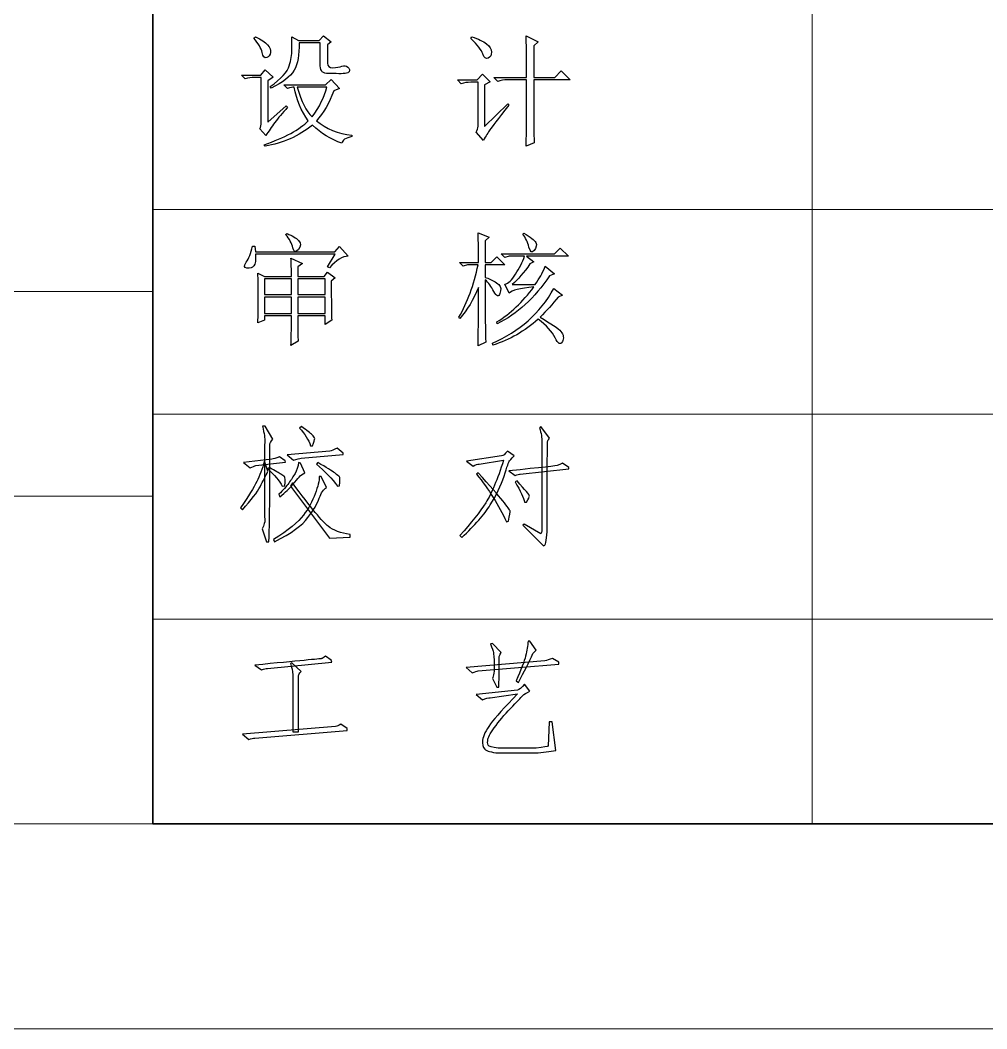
# Model space of a CAD drawing. Header units: millimetres. Extents: x 803 to 1266, y 444 to 714.
# Drawn here: x 823.82 to 845.01, y 446.8 to 468.92 of the extents above; entities that cross this region are included whole.
import ezdxf

# ---------------------------------------------------------------- set-up
doc = ezdxf.new("R2010")
doc.units = ezdxf.units.MM
doc.layers.add('layer 1', color=7, linetype='CONTINUOUS')

msp = doc.modelspace()

# ---------------------------------------------------------------- linework, layer by layer
at = {"layer": 'layer 1', "lineweight": 35}
for points in [[(826.729, 709.179), (826.729, 709.179), (826.729, 451.293), (826.729, 451.293)], [(826.729, 451.293), (826.729, 451.293), (1000.226, 451.293), (1000.226, 451.293)]]:
    msp.add_open_spline(points, degree=3, dxfattribs=at)
at = {"layer": 'layer 1', "color": 1, "lineweight": 9}
for points in [[(826.729, 491.728), (826.729, 491.728), (826.729, 451.293), (826.729, 451.293)], [(841.187, 491.728), (841.187, 491.728), (841.187, 451.293), (841.187, 451.293)], [(884.562, 464.771), (884.562, 464.771), (826.729, 464.771), (826.729, 464.771)], [(826.729, 462.974), (826.729, 462.974), (802.632, 462.974), (802.632, 462.974)], [(826.729, 462.974), (826.729, 462.974), (826.729, 462.974), (826.729, 462.974)], [(884.562, 460.278), (884.562, 460.278), (826.729, 460.278), (826.729, 460.278)], [(826.729, 458.481), (826.729, 458.481), (802.632, 458.481), (802.632, 458.481)], [(826.729, 458.481), (826.729, 458.481), (826.729, 458.481), (826.729, 458.481)], [(942.394, 455.785), (942.394, 455.785), (826.729, 455.785), (826.729, 455.785)], [(826.729, 451.293), (826.729, 451.293), (802.632, 451.293), (802.632, 451.293)], [(826.729, 451.293), (826.729, 451.293), (826.729, 451.293), (826.729, 451.293)], [(802.632, 446.8), (802.632, 446.8), (1005.046, 446.8), (1005.046, 446.8)]]:
    msp.add_open_spline(points, degree=3, dxfattribs=at)
at = {"layer": 'layer 1', "color": 32, "lineweight": -3}
for points, knots in [([(830.557, 467.982), (830.557, 467.982), (830.557, 468.381), (830.557, 468.381), (830.557, 468.381), (830.557, 468.381), (830.642, 468.445), (830.642, 468.445), (830.642, 468.445), (830.642, 468.445), (830.473, 468.582), (830.473, 468.582), (830.473, 468.582), (830.473, 468.582), (830.379, 468.476), (830.379, 468.476), (830.379, 468.476), (830.379, 468.476), (829.926, 468.476), (829.926, 468.476), (829.926, 468.476), (829.926, 468.476), (829.778, 468.561), (829.778, 468.561), (829.778, 468.561), (829.778, 468.462), (829.778, 468.364), (829.778, 468.266), (829.778, 468.266), (829.778, 468.168), (829.759, 468.053), (829.72, 467.924), (829.72, 467.924), (829.682, 467.794), (829.543, 467.641), (829.304, 467.465), (829.304, 467.465), (829.304, 467.465), (829.326, 467.434), (829.326, 467.434), (829.326, 467.434), (829.579, 467.553), (829.745, 467.683), (829.826, 467.823), (829.826, 467.823), (829.906, 467.964), (829.943, 468.164), (829.937, 468.424), (829.937, 468.424), (829.937, 468.424), (830.4, 468.424), (830.4, 468.424), (830.4, 468.424), (830.4, 468.424), (830.4, 467.918), (830.4, 467.918), (830.4, 467.918), (830.4, 467.806), (830.46, 467.75), (830.579, 467.75), (830.579, 467.75), (830.579, 467.75), (830.747, 467.75), (830.747, 467.75), (830.747, 467.75), (830.916, 467.743), (831.01, 467.757), (831.031, 467.792), (831.031, 467.792), (831.053, 467.827), (831.044, 467.86), (831.005, 467.892), (831.005, 467.892), (830.967, 467.924), (830.923, 467.93), (830.874, 467.913), (830.874, 467.913), (830.824, 467.895), (830.76, 467.885), (830.679, 467.881), (830.679, 467.881), (830.598, 467.878), (830.557, 467.912), (830.557, 467.982)], [0, 0, 0, 0, 0.047619, 0.047619, 0.047619, 0.047619, 0.095238, 0.095238, 0.095238, 0.095238, 0.142857, 0.142857, 0.142857, 0.142857, 0.190476, 0.190476, 0.190476, 0.190476, 0.238095, 0.238095, 0.238095, 0.238095, 0.285714, 0.285714, 0.285714, 0.285714, 0.333333, 0.333333, 0.333333, 0.333333, 0.380952, 0.380952, 0.380952, 0.380952, 0.428571, 0.428571, 0.428571, 0.428571, 0.47619, 0.47619, 0.47619, 0.47619, 0.52381, 0.52381, 0.52381, 0.52381, 0.571429, 0.571429, 0.571429, 0.571429, 0.619048, 0.619048, 0.619048, 0.619048, 0.666667, 0.666667, 0.666667, 0.666667, 0.714286, 0.714286, 0.714286, 0.714286, 0.761905, 0.761905, 0.761905, 0.761905, 0.809524, 0.809524, 0.809524, 0.809524, 0.857143, 0.857143, 0.857143, 0.857143, 0.904762, 0.904762, 0.904762, 0.904762, 0.952381, 0.952381, 0.952381, 0.952381, 1, 1, 1, 1]), ([(834.923, 467.666), (834.923, 467.666), (834.207, 467.666), (834.207, 467.666), (834.207, 467.666), (834.207, 467.666), (834.291, 467.581), (834.291, 467.581), (834.291, 467.581), (834.355, 467.602), (834.425, 467.613), (834.502, 467.613), (834.502, 467.613), (834.502, 467.613), (834.923, 467.613), (834.923, 467.613), (834.923, 467.613), (834.923, 467.613), (834.923, 466.676), (834.923, 466.676), (834.923, 466.676), (834.923, 466.564), (834.92, 466.392), (834.913, 466.16), (834.913, 466.16), (834.913, 466.16), (835.091, 466.233), (835.091, 466.233), (835.091, 466.233), (835.085, 466.367), (835.081, 466.497), (835.081, 466.623), (835.081, 466.623), (835.081, 466.623), (835.081, 467.613), (835.081, 467.613), (835.081, 467.613), (835.081, 467.613), (835.881, 467.613), (835.881, 467.613), (835.881, 467.613), (835.881, 467.613), (835.681, 467.813), (835.681, 467.813), (835.681, 467.813), (835.681, 467.813), (835.544, 467.666), (835.544, 467.666), (835.544, 467.666), (835.544, 467.666), (835.081, 467.666), (835.081, 467.666), (835.081, 467.666), (835.081, 467.666), (835.081, 468.361), (835.081, 468.361), (835.081, 468.361), (835.081, 468.361), (835.176, 468.445), (835.176, 468.445), (835.176, 468.445), (835.176, 468.445), (834.913, 468.582), (834.913, 468.582), (834.913, 468.582), (834.92, 468.441), (834.923, 468.136), (834.923, 467.666)], [0, 0, 0, 0, 0.058824, 0.058824, 0.058824, 0.058824, 0.117647, 0.117647, 0.117647, 0.117647, 0.176471, 0.176471, 0.176471, 0.176471, 0.235294, 0.235294, 0.235294, 0.235294, 0.294118, 0.294118, 0.294118, 0.294118, 0.352941, 0.352941, 0.352941, 0.352941, 0.411765, 0.411765, 0.411765, 0.411765, 0.470588, 0.470588, 0.470588, 0.470588, 0.529412, 0.529412, 0.529412, 0.529412, 0.588235, 0.588235, 0.588235, 0.588235, 0.647059, 0.647059, 0.647059, 0.647059, 0.705882, 0.705882, 0.705882, 0.705882, 0.764706, 0.764706, 0.764706, 0.764706, 0.823529, 0.823529, 0.823529, 0.823529, 0.882353, 0.882353, 0.882353, 0.882353, 0.941176, 0.941176, 0.941176, 0.941176, 1, 1, 1, 1]), ([(828.947, 468.529), (829.045, 468.41), (829.105, 468.305), (829.126, 468.213), (829.126, 468.213), (829.147, 468.122), (829.18, 468.085), (829.226, 468.102), (829.226, 468.102), (829.271, 468.12), (829.3, 468.157), (829.31, 468.213), (829.31, 468.213), (829.321, 468.269), (829.3, 468.325), (829.246, 468.381), (829.246, 468.381), (829.194, 468.438), (829.105, 468.497), (828.978, 468.561), (828.978, 468.561), (828.978, 468.561), (828.947, 468.529), (828.947, 468.529)], [0, 0, 0, 0, 0.166667, 0.166667, 0.166667, 0.166667, 0.333333, 0.333333, 0.333333, 0.333333, 0.5, 0.5, 0.5, 0.5, 0.666667, 0.666667, 0.666667, 0.666667, 0.833333, 0.833333, 0.833333, 0.833333, 1, 1, 1, 1]), ([(833.702, 468.518), (833.849, 468.378), (833.937, 468.266), (833.965, 468.182), (833.965, 468.182), (833.993, 468.098), (834.032, 468.067), (834.081, 468.092), (834.081, 468.092), (834.13, 468.117), (834.154, 468.16), (834.154, 468.224), (834.154, 468.224), (834.154, 468.287), (834.117, 468.346), (834.044, 468.403), (834.044, 468.403), (833.97, 468.459), (833.863, 468.511), (833.723, 468.561), (833.723, 468.561), (833.723, 468.561), (833.702, 468.518), (833.702, 468.518)], [0, 0, 0, 0, 0.166667, 0.166667, 0.166667, 0.166667, 0.333333, 0.333333, 0.333333, 0.333333, 0.5, 0.5, 0.5, 0.5, 0.666667, 0.666667, 0.666667, 0.666667, 0.833333, 0.833333, 0.833333, 0.833333, 1, 1, 1, 1]), ([(829.252, 466.686), (829.252, 466.686), (829.252, 467.592), (829.252, 467.592), (829.252, 467.592), (829.252, 467.592), (829.368, 467.676), (829.368, 467.676), (829.368, 467.676), (829.368, 467.676), (829.189, 467.834), (829.189, 467.834), (829.189, 467.834), (829.189, 467.834), (829.094, 467.718), (829.094, 467.718), (829.094, 467.718), (829.094, 467.718), (828.673, 467.718), (828.673, 467.718), (828.673, 467.718), (828.673, 467.718), (828.757, 467.634), (828.757, 467.634), (828.757, 467.634), (828.82, 467.655), (828.891, 467.666), (828.967, 467.666), (828.967, 467.666), (828.967, 467.666), (829.105, 467.666), (829.105, 467.666), (829.105, 467.666), (829.105, 467.666), (829.105, 466.686), (829.105, 466.686), (829.105, 466.686), (829.105, 466.63), (829.094, 466.581), (829.073, 466.539), (829.073, 466.539), (829.073, 466.539), (829.21, 466.392), (829.21, 466.392), (829.21, 466.392), (829.266, 466.483), (829.331, 466.578), (829.405, 466.676), (829.405, 466.676), (829.478, 466.774), (829.571, 466.886), (829.684, 467.013), (829.684, 467.013), (829.684, 467.013), (829.652, 467.044), (829.652, 467.044), (829.652, 467.044), (829.652, 467.044), (829.252, 466.686), (829.252, 466.686)], [0, 0, 0, 0, 0.066667, 0.066667, 0.066667, 0.066667, 0.133333, 0.133333, 0.133333, 0.133333, 0.2, 0.2, 0.2, 0.2, 0.266667, 0.266667, 0.266667, 0.266667, 0.333333, 0.333333, 0.333333, 0.333333, 0.4, 0.4, 0.4, 0.4, 0.466667, 0.466667, 0.466667, 0.466667, 0.533333, 0.533333, 0.533333, 0.533333, 0.6, 0.6, 0.6, 0.6, 0.666667, 0.666667, 0.666667, 0.666667, 0.733333, 0.733333, 0.733333, 0.733333, 0.8, 0.8, 0.8, 0.8, 0.866667, 0.866667, 0.866667, 0.866667, 0.933333, 0.933333, 0.933333, 0.933333, 1, 1, 1, 1]), ([(833.997, 466.592), (833.997, 466.592), (833.997, 467.508), (833.997, 467.508), (833.997, 467.508), (833.997, 467.508), (834.123, 467.571), (834.123, 467.571), (834.123, 467.571), (834.123, 467.571), (833.954, 467.739), (833.954, 467.739), (833.954, 467.739), (833.954, 467.739), (833.838, 467.613), (833.838, 467.613), (833.838, 467.613), (833.838, 467.613), (833.407, 467.613), (833.407, 467.613), (833.407, 467.613), (833.407, 467.613), (833.491, 467.529), (833.491, 467.529), (833.491, 467.529), (833.554, 467.55), (833.625, 467.56), (833.702, 467.56), (833.702, 467.56), (833.702, 467.56), (833.86, 467.56), (833.86, 467.56), (833.86, 467.56), (833.86, 467.56), (833.86, 466.665), (833.86, 466.665), (833.86, 466.665), (833.86, 466.665), (833.86, 466.642), (833.86, 466.597), (833.86, 466.597), (833.86, 466.551), (833.846, 466.508), (833.817, 466.465), (833.817, 466.465), (833.817, 466.465), (833.975, 466.286), (833.975, 466.286), (833.975, 466.286), (834.032, 466.384), (834.079, 466.462), (834.117, 466.518), (834.117, 466.518), (834.156, 466.574), (834.295, 466.753), (834.533, 467.055), (834.533, 467.055), (834.533, 467.055), (834.512, 467.087), (834.512, 467.087), (834.512, 467.087), (834.512, 467.087), (833.997, 466.592), (833.997, 466.592)], [0, 0, 0, 0, 0.0625, 0.0625, 0.0625, 0.0625, 0.125, 0.125, 0.125, 0.125, 0.1875, 0.1875, 0.1875, 0.1875, 0.25, 0.25, 0.25, 0.25, 0.3125, 0.3125, 0.3125, 0.3125, 0.375, 0.375, 0.375, 0.375, 0.4375, 0.4375, 0.4375, 0.4375, 0.5, 0.5, 0.5, 0.5, 0.5625, 0.5625, 0.5625, 0.5625, 0.625, 0.625, 0.625, 0.625, 0.6875, 0.6875, 0.6875, 0.6875, 0.75, 0.75, 0.75, 0.75, 0.8125, 0.8125, 0.8125, 0.8125, 0.875, 0.875, 0.875, 0.875, 0.9375, 0.9375, 0.9375, 0.9375, 1, 1, 1, 1]), ([(829.6, 467.508), (829.6, 467.508), (829.684, 467.424), (829.684, 467.424), (829.684, 467.424), (829.747, 467.444), (829.796, 467.455), (829.831, 467.455), (829.831, 467.455), (829.831, 467.455), (829.831, 467.455), (829.831, 467.455), (829.831, 467.455), (829.88, 467.174), (829.982, 466.928), (830.137, 466.718), (830.137, 466.718), (829.947, 466.521), (829.624, 466.346), (829.168, 466.191), (829.168, 466.191), (829.168, 466.191), (829.189, 466.16), (829.189, 466.16), (829.189, 466.16), (829.582, 466.223), (829.929, 466.377), (830.231, 466.623), (830.231, 466.623), (830.414, 466.441), (830.628, 466.307), (830.874, 466.223), (830.874, 466.223), (830.881, 466.293), (830.954, 466.342), (831.095, 466.37), (831.095, 466.37), (831.095, 466.37), (831.095, 466.402), (831.095, 466.402), (831.095, 466.402), (830.786, 466.43), (830.526, 466.535), (830.315, 466.718), (830.315, 466.718), (830.47, 466.886), (830.596, 467.104), (830.695, 467.371), (830.695, 467.371), (830.695, 467.371), (830.821, 467.424), (830.821, 467.424), (830.821, 467.424), (830.821, 467.424), (830.642, 467.624), (830.642, 467.624), (830.642, 467.624), (830.642, 467.624), (830.516, 467.508), (830.516, 467.508), (830.516, 467.508), (830.516, 467.508), (829.6, 467.508), (829.6, 467.508)], [0, 0, 0, 0, 0.0625, 0.0625, 0.0625, 0.0625, 0.125, 0.125, 0.125, 0.125, 0.1875, 0.1875, 0.1875, 0.1875, 0.25, 0.25, 0.25, 0.25, 0.3125, 0.3125, 0.3125, 0.3125, 0.375, 0.375, 0.375, 0.375, 0.4375, 0.4375, 0.4375, 0.4375, 0.5, 0.5, 0.5, 0.5, 0.5625, 0.5625, 0.5625, 0.5625, 0.625, 0.625, 0.625, 0.625, 0.6875, 0.6875, 0.6875, 0.6875, 0.75, 0.75, 0.75, 0.75, 0.8125, 0.8125, 0.8125, 0.8125, 0.875, 0.875, 0.875, 0.875, 0.9375, 0.9375, 0.9375, 0.9375, 1, 1, 1, 1]), ([(829.894, 467.455), (829.894, 467.455), (830.547, 467.455), (830.547, 467.455), (830.547, 467.455), (830.491, 467.238), (830.382, 467.02), (830.221, 466.802), (830.221, 466.802), (830.094, 466.921), (829.986, 467.139), (829.894, 467.455)], [0, 0, 0, 0, 0.333333, 0.333333, 0.333333, 0.333333, 0.666667, 0.666667, 0.666667, 0.666667, 1, 1, 1, 1]), ([(829.641, 464.22), (829.726, 464.121), (829.778, 464.025), (829.8, 463.93), (829.8, 463.93), (829.821, 463.835), (829.861, 463.823), (829.92, 463.893), (829.92, 463.893), (829.98, 463.963), (829.982, 464.028), (829.926, 464.088), (829.926, 464.088), (829.87, 464.148), (829.786, 464.198), (829.673, 464.241), (829.673, 464.241), (829.673, 464.241), (829.641, 464.22), (829.641, 464.22)], [0, 0, 0, 0, 0.2, 0.2, 0.2, 0.2, 0.4, 0.4, 0.4, 0.4, 0.6, 0.6, 0.6, 0.6, 0.8, 0.8, 0.8, 0.8, 1, 1, 1, 1]), ([(834.018, 462.366), (834.018, 462.366), (834.018, 463.23), (834.018, 463.23), (834.018, 463.23), (834.088, 463.166), (834.151, 463.081), (834.207, 462.972), (834.207, 462.972), (834.263, 462.863), (834.307, 462.849), (834.339, 462.93), (834.339, 462.93), (834.37, 463.011), (834.361, 463.075), (834.312, 463.125), (834.312, 463.125), (834.263, 463.174), (834.165, 463.226), (834.018, 463.282), (834.018, 463.282), (834.018, 463.282), (834.018, 463.556), (834.018, 463.556), (834.018, 463.556), (834.018, 463.556), (834.449, 463.556), (834.449, 463.556), (834.449, 463.556), (834.449, 463.556), (834.27, 463.735), (834.27, 463.735), (834.27, 463.735), (834.27, 463.735), (834.144, 463.609), (834.144, 463.609), (834.144, 463.609), (834.144, 463.609), (834.018, 463.609), (834.018, 463.609), (834.018, 463.609), (834.018, 463.609), (834.018, 464.082), (834.018, 464.082), (834.018, 464.082), (834.018, 464.082), (834.102, 464.167), (834.102, 464.167), (834.102, 464.167), (834.102, 464.167), (833.86, 464.262), (833.86, 464.262), (833.86, 464.262), (833.867, 464.058), (833.87, 463.84), (833.87, 463.609), (833.87, 463.609), (833.87, 463.609), (833.449, 463.609), (833.449, 463.609), (833.449, 463.609), (833.449, 463.609), (833.533, 463.524), (833.533, 463.524), (833.533, 463.524), (833.533, 463.524), (833.628, 463.556), (833.628, 463.556), (833.628, 463.556), (833.628, 463.556), (833.86, 463.556), (833.86, 463.556), (833.86, 463.556), (833.768, 463.114), (833.628, 462.732), (833.439, 462.408), (833.439, 462.408), (833.439, 462.408), (833.46, 462.377), (833.46, 462.377), (833.46, 462.377), (833.621, 462.566), (833.758, 462.794), (833.87, 463.061), (833.87, 463.061), (833.87, 462.619), (833.867, 462.191), (833.86, 461.777), (833.86, 461.777), (833.86, 461.777), (834.028, 461.861), (834.028, 461.861), (834.028, 461.861), (834.021, 462.107), (834.018, 462.275), (834.018, 462.366)], [0, 0, 0, 0, 0.041667, 0.041667, 0.041667, 0.041667, 0.083333, 0.083333, 0.083333, 0.083333, 0.125, 0.125, 0.125, 0.125, 0.166667, 0.166667, 0.166667, 0.166667, 0.208333, 0.208333, 0.208333, 0.208333, 0.25, 0.25, 0.25, 0.25, 0.291667, 0.291667, 0.291667, 0.291667, 0.333333, 0.333333, 0.333333, 0.333333, 0.375, 0.375, 0.375, 0.375, 0.416667, 0.416667, 0.416667, 0.416667, 0.458333, 0.458333, 0.458333, 0.458333, 0.5, 0.5, 0.5, 0.5, 0.541667, 0.541667, 0.541667, 0.541667, 0.583333, 0.583333, 0.583333, 0.583333, 0.625, 0.625, 0.625, 0.625, 0.666667, 0.666667, 0.666667, 0.666667, 0.708333, 0.708333, 0.708333, 0.708333, 0.75, 0.75, 0.75, 0.75, 0.791667, 0.791667, 0.791667, 0.791667, 0.833333, 0.833333, 0.833333, 0.833333, 0.875, 0.875, 0.875, 0.875, 0.916667, 0.916667, 0.916667, 0.916667, 0.958333, 0.958333, 0.958333, 0.958333, 1, 1, 1, 1]), ([(834.839, 464.23), (834.902, 464.153), (834.948, 464.058), (834.976, 463.946), (834.976, 463.946), (835.004, 463.834), (835.042, 463.809), (835.091, 463.872), (835.091, 463.872), (835.141, 463.935), (835.151, 463.993), (835.123, 464.046), (835.123, 464.046), (835.095, 464.099), (835.007, 464.167), (834.86, 464.251), (834.86, 464.251), (834.86, 464.251), (834.839, 464.23), (834.839, 464.23)], [0, 0, 0, 0, 0.2, 0.2, 0.2, 0.2, 0.4, 0.4, 0.4, 0.4, 0.6, 0.6, 0.6, 0.6, 0.8, 0.8, 0.8, 0.8, 1, 1, 1, 1]), ([(830.557, 463.514), (830.557, 463.514), (830.6, 463.493), (830.6, 463.493), (830.6, 463.493), (830.754, 463.662), (830.891, 463.746), (831.01, 463.746), (831.01, 463.746), (831.01, 463.746), (830.821, 463.956), (830.821, 463.956), (830.821, 463.956), (830.821, 463.956), (830.716, 463.84), (830.716, 463.84), (830.716, 463.84), (830.716, 463.84), (828.978, 463.84), (828.978, 463.84), (828.978, 463.84), (828.978, 463.84), (828.967, 463.967), (828.967, 463.967), (828.967, 463.967), (828.967, 463.967), (828.915, 463.967), (828.915, 463.967), (828.915, 463.967), (828.88, 463.812), (828.835, 463.695), (828.778, 463.614), (828.778, 463.614), (828.722, 463.533), (828.727, 463.489), (828.794, 463.483), (828.794, 463.483), (828.861, 463.476), (828.911, 463.493), (828.947, 463.535), (828.947, 463.535), (828.982, 463.577), (828.992, 463.662), (828.978, 463.788), (828.978, 463.788), (828.978, 463.788), (830.726, 463.788), (830.726, 463.788), (830.726, 463.788), (830.726, 463.788), (830.557, 463.514), (830.557, 463.514)], [0, 0, 0, 0, 0.076923, 0.076923, 0.076923, 0.076923, 0.153846, 0.153846, 0.153846, 0.153846, 0.230769, 0.230769, 0.230769, 0.230769, 0.307692, 0.307692, 0.307692, 0.307692, 0.384615, 0.384615, 0.384615, 0.384615, 0.461538, 0.461538, 0.461538, 0.461538, 0.538462, 0.538462, 0.538462, 0.538462, 0.615385, 0.615385, 0.615385, 0.615385, 0.692308, 0.692308, 0.692308, 0.692308, 0.769231, 0.769231, 0.769231, 0.769231, 0.846154, 0.846154, 0.846154, 0.846154, 0.923077, 0.923077, 0.923077, 0.923077, 1, 1, 1, 1]), ([(834.607, 463.125), (834.734, 463.237), (834.864, 463.388), (834.997, 463.577), (834.997, 463.577), (834.997, 463.577), (835.081, 463.619), (835.081, 463.619), (835.081, 463.619), (835.081, 463.619), (834.923, 463.746), (834.923, 463.746), (834.923, 463.746), (834.923, 463.746), (835.839, 463.746), (835.839, 463.746), (835.839, 463.746), (835.839, 463.746), (835.66, 463.925), (835.66, 463.925), (835.66, 463.925), (835.66, 463.925), (835.534, 463.799), (835.534, 463.799), (835.534, 463.799), (835.534, 463.799), (834.365, 463.799), (834.365, 463.799), (834.365, 463.799), (834.365, 463.799), (834.449, 463.714), (834.449, 463.714), (834.449, 463.714), (834.449, 463.714), (834.544, 463.746), (834.544, 463.746), (834.544, 463.746), (834.544, 463.746), (834.881, 463.746), (834.881, 463.746), (834.881, 463.746), (834.832, 463.613), (834.765, 463.481), (834.681, 463.351), (834.681, 463.351), (834.597, 463.221), (834.52, 463.149), (834.449, 463.135), (834.449, 463.135), (834.449, 463.135), (834.544, 462.935), (834.544, 462.935), (834.544, 462.935), (834.6, 462.998), (834.779, 463.044), (835.081, 463.072), (835.081, 463.072), (834.835, 462.742), (834.565, 462.486), (834.27, 462.303), (834.27, 462.303), (834.27, 462.303), (834.281, 462.261), (834.281, 462.261), (834.281, 462.261), (834.716, 462.479), (835.099, 462.829), (835.428, 463.314), (835.428, 463.314), (835.428, 463.314), (835.534, 463.356), (835.534, 463.356), (835.534, 463.356), (835.534, 463.356), (835.334, 463.524), (835.334, 463.524), (835.334, 463.524), (835.299, 463.44), (835.265, 463.37), (835.234, 463.314), (835.234, 463.314), (835.202, 463.258), (835.162, 463.195), (835.113, 463.125), (835.113, 463.125), (835.113, 463.125), (834.607, 463.125), (834.607, 463.125)], [0, 0, 0, 0, 0.045455, 0.045455, 0.045455, 0.045455, 0.090909, 0.090909, 0.090909, 0.090909, 0.136364, 0.136364, 0.136364, 0.136364, 0.181818, 0.181818, 0.181818, 0.181818, 0.227273, 0.227273, 0.227273, 0.227273, 0.272727, 0.272727, 0.272727, 0.272727, 0.318182, 0.318182, 0.318182, 0.318182, 0.363636, 0.363636, 0.363636, 0.363636, 0.409091, 0.409091, 0.409091, 0.409091, 0.454545, 0.454545, 0.454545, 0.454545, 0.5, 0.5, 0.5, 0.5, 0.545455, 0.545455, 0.545455, 0.545455, 0.590909, 0.590909, 0.590909, 0.590909, 0.636364, 0.636364, 0.636364, 0.636364, 0.681818, 0.681818, 0.681818, 0.681818, 0.727273, 0.727273, 0.727273, 0.727273, 0.772727, 0.772727, 0.772727, 0.772727, 0.818182, 0.818182, 0.818182, 0.818182, 0.863636, 0.863636, 0.863636, 0.863636, 0.909091, 0.909091, 0.909091, 0.909091, 0.954545, 0.954545, 0.954545, 0.954545, 1, 1, 1, 1]), ([(829.768, 463.303), (829.768, 463.303), (829.178, 463.303), (829.178, 463.303), (829.178, 463.303), (829.178, 463.303), (829.031, 463.377), (829.031, 463.377), (829.031, 463.377), (829.038, 463.23), (829.041, 463.051), (829.041, 462.84), (829.041, 462.84), (829.041, 462.63), (829.038, 462.444), (829.031, 462.282), (829.031, 462.282), (829.031, 462.282), (829.178, 462.345), (829.178, 462.345), (829.178, 462.345), (829.178, 462.345), (829.178, 462.44), (829.178, 462.44), (829.178, 462.44), (829.178, 462.44), (829.768, 462.44), (829.768, 462.44), (829.768, 462.44), (829.768, 462.131), (829.765, 461.913), (829.757, 461.787), (829.757, 461.787), (829.757, 461.787), (829.915, 461.882), (829.915, 461.882), (829.915, 461.882), (829.908, 461.959), (829.905, 462.145), (829.905, 462.44), (829.905, 462.44), (829.905, 462.44), (830.505, 462.44), (830.505, 462.44), (830.505, 462.44), (830.505, 462.44), (830.505, 462.25), (830.505, 462.25), (830.505, 462.25), (830.505, 462.25), (830.652, 462.345), (830.652, 462.345), (830.652, 462.345), (830.646, 462.457), (830.642, 462.742), (830.642, 463.198), (830.642, 463.198), (830.642, 463.198), (830.726, 463.272), (830.726, 463.272), (830.726, 463.272), (830.726, 463.272), (830.557, 463.398), (830.557, 463.398), (830.557, 463.398), (830.557, 463.398), (830.484, 463.303), (830.484, 463.303), (830.484, 463.303), (830.484, 463.303), (829.905, 463.303), (829.905, 463.303), (829.905, 463.303), (829.905, 463.303), (829.905, 463.514), (829.905, 463.514), (829.905, 463.514), (829.905, 463.514), (830.01, 463.588), (830.01, 463.588), (830.01, 463.588), (830.01, 463.588), (829.757, 463.704), (829.757, 463.704), (829.757, 463.704), (829.765, 463.591), (829.768, 463.458), (829.768, 463.303)], [0, 0, 0, 0, 0.045455, 0.045455, 0.045455, 0.045455, 0.090909, 0.090909, 0.090909, 0.090909, 0.136364, 0.136364, 0.136364, 0.136364, 0.181818, 0.181818, 0.181818, 0.181818, 0.227273, 0.227273, 0.227273, 0.227273, 0.272727, 0.272727, 0.272727, 0.272727, 0.318182, 0.318182, 0.318182, 0.318182, 0.363636, 0.363636, 0.363636, 0.363636, 0.409091, 0.409091, 0.409091, 0.409091, 0.454545, 0.454545, 0.454545, 0.454545, 0.5, 0.5, 0.5, 0.5, 0.545455, 0.545455, 0.545455, 0.545455, 0.590909, 0.590909, 0.590909, 0.590909, 0.636364, 0.636364, 0.636364, 0.636364, 0.681818, 0.681818, 0.681818, 0.681818, 0.727273, 0.727273, 0.727273, 0.727273, 0.772727, 0.772727, 0.772727, 0.772727, 0.818182, 0.818182, 0.818182, 0.818182, 0.863636, 0.863636, 0.863636, 0.863636, 0.909091, 0.909091, 0.909091, 0.909091, 0.954545, 0.954545, 0.954545, 0.954545, 1, 1, 1, 1]), ([(829.178, 463.251), (829.178, 463.251), (829.768, 463.251), (829.768, 463.251), (829.768, 463.251), (829.768, 463.251), (829.768, 462.903), (829.768, 462.903), (829.768, 462.903), (829.768, 462.903), (829.178, 462.903), (829.178, 462.903), (829.178, 462.903), (829.178, 462.903), (829.178, 463.251), (829.178, 463.251)], [0, 0, 0, 0, 0.25, 0.25, 0.25, 0.25, 0.5, 0.5, 0.5, 0.5, 0.75, 0.75, 0.75, 0.75, 1, 1, 1, 1]), ([(829.905, 463.251), (829.905, 463.251), (830.505, 463.251), (830.505, 463.251), (830.505, 463.251), (830.505, 463.251), (830.505, 462.903), (830.505, 462.903), (830.505, 462.903), (830.505, 462.903), (829.905, 462.903), (829.905, 462.903), (829.905, 462.903), (829.905, 462.903), (829.905, 463.251), (829.905, 463.251)], [0, 0, 0, 0, 0.25, 0.25, 0.25, 0.25, 0.5, 0.5, 0.5, 0.5, 0.75, 0.75, 0.75, 0.75, 1, 1, 1, 1]), ([(835.523, 463.04), (835.215, 462.492), (834.765, 462.093), (834.175, 461.84), (834.175, 461.84), (834.175, 461.84), (834.186, 461.798), (834.186, 461.798), (834.186, 461.798), (834.551, 461.91), (834.881, 462.099), (835.176, 462.366), (835.176, 462.366), (835.358, 462.226), (835.483, 462.089), (835.55, 461.956), (835.55, 461.956), (835.616, 461.822), (835.669, 461.794), (835.707, 461.872), (835.707, 461.872), (835.746, 461.948), (835.736, 462.023), (835.676, 462.093), (835.676, 462.093), (835.616, 462.163), (835.464, 462.268), (835.218, 462.408), (835.218, 462.408), (835.358, 462.549), (835.492, 462.696), (835.618, 462.851), (835.618, 462.851), (835.618, 462.851), (835.713, 462.893), (835.713, 462.893), (835.713, 462.893), (835.713, 462.893), (835.523, 463.04), (835.523, 463.04)], [0, 0, 0, 0, 0.1, 0.1, 0.1, 0.1, 0.2, 0.2, 0.2, 0.2, 0.3, 0.3, 0.3, 0.3, 0.4, 0.4, 0.4, 0.4, 0.5, 0.5, 0.5, 0.5, 0.6, 0.6, 0.6, 0.6, 0.7, 0.7, 0.7, 0.7, 0.8, 0.8, 0.8, 0.8, 0.9, 0.9, 0.9, 0.9, 1, 1, 1, 1]), ([(829.178, 462.851), (829.178, 462.851), (829.768, 462.851), (829.768, 462.851), (829.768, 462.851), (829.768, 462.851), (829.768, 462.492), (829.768, 462.492), (829.768, 462.492), (829.768, 462.492), (829.178, 462.492), (829.178, 462.492), (829.178, 462.492), (829.178, 462.492), (829.178, 462.851), (829.178, 462.851)], [0, 0, 0, 0, 0.25, 0.25, 0.25, 0.25, 0.5, 0.5, 0.5, 0.5, 0.75, 0.75, 0.75, 0.75, 1, 1, 1, 1]), ([(829.905, 462.851), (829.905, 462.851), (830.505, 462.851), (830.505, 462.851), (830.505, 462.851), (830.505, 462.851), (830.505, 462.492), (830.505, 462.492), (830.505, 462.492), (830.505, 462.492), (829.905, 462.492), (829.905, 462.492), (829.905, 462.492), (829.905, 462.492), (829.905, 462.851), (829.905, 462.851)], [0, 0, 0, 0, 0.25, 0.25, 0.25, 0.25, 0.5, 0.5, 0.5, 0.5, 0.75, 0.75, 0.75, 0.75, 1, 1, 1, 1]), ([(829.357, 459.734), (829.315, 459.685), (829.294, 459.639), (829.294, 459.597), (829.294, 459.597), (829.294, 459.555), (829.294, 459.258), (829.294, 458.708), (829.294, 458.708), (829.294, 458.156), (829.287, 457.747), (829.273, 457.481), (829.273, 457.481), (829.273, 457.481), (829.22, 457.481), (829.22, 457.481), (829.22, 457.481), (829.22, 457.481), (829.126, 457.765), (829.126, 457.765), (829.126, 457.765), (829.168, 457.856), (829.187, 457.919), (829.184, 457.955), (829.184, 457.955), (829.18, 457.99), (829.178, 458.276), (829.178, 458.813), (829.178, 458.813), (829.178, 459.35), (829.18, 459.643), (829.184, 459.692), (829.184, 459.692), (829.187, 459.741), (829.171, 459.85), (829.136, 460.019), (829.136, 460.019), (829.136, 460.019), (829.189, 460.019), (829.189, 460.019), (829.189, 460.019), (829.189, 460.019), (829.357, 459.734), (829.357, 459.734)], [0, 0, 0, 0, 0.090909, 0.090909, 0.090909, 0.090909, 0.181818, 0.181818, 0.181818, 0.181818, 0.272727, 0.272727, 0.272727, 0.272727, 0.363636, 0.363636, 0.363636, 0.363636, 0.454545, 0.454545, 0.454545, 0.454545, 0.545455, 0.545455, 0.545455, 0.545455, 0.636364, 0.636364, 0.636364, 0.636364, 0.727273, 0.727273, 0.727273, 0.727273, 0.818182, 0.818182, 0.818182, 0.818182, 0.909091, 0.909091, 0.909091, 0.909091, 1, 1, 1, 1]), ([(830.189, 459.587), (830.14, 459.72), (830.059, 459.85), (829.947, 459.976), (829.947, 459.976), (829.947, 459.976), (829.989, 460.008), (829.989, 460.008), (829.989, 460.008), (830.108, 459.924), (830.185, 459.864), (830.221, 459.829), (830.221, 459.829), (830.256, 459.794), (830.275, 459.766), (830.278, 459.744), (830.278, 459.744), (830.282, 459.723), (830.266, 459.671), (830.231, 459.587), (830.231, 459.587), (830.231, 459.587), (830.189, 459.587), (830.189, 459.587)], [0, 0, 0, 0, 0.166667, 0.166667, 0.166667, 0.166667, 0.333333, 0.333333, 0.333333, 0.333333, 0.5, 0.5, 0.5, 0.5, 0.666667, 0.666667, 0.666667, 0.666667, 0.833333, 0.833333, 0.833333, 0.833333, 1, 1, 1, 1]), ([(835.381, 459.682), (835.378, 459.66), (835.376, 459), (835.376, 457.702), (835.376, 457.702), (835.362, 457.604), (835.352, 457.526), (835.344, 457.47), (835.344, 457.47), (835.337, 457.414), (835.32, 457.389), (835.292, 457.397), (835.292, 457.397), (835.292, 457.397), (834.839, 457.849), (834.839, 457.849), (834.839, 457.849), (834.839, 457.849), (834.87, 457.87), (834.87, 457.87), (834.87, 457.87), (834.87, 457.87), (835.239, 457.66), (835.239, 457.66), (835.239, 457.66), (835.253, 457.688), (835.26, 457.74), (835.26, 457.817), (835.26, 457.817), (835.26, 457.817), (835.26, 459.671), (835.26, 459.671), (835.26, 459.671), (835.26, 459.762), (835.242, 459.864), (835.207, 459.976), (835.207, 459.976), (835.207, 459.976), (835.239, 460.008), (835.239, 460.008), (835.239, 460.008), (835.239, 460.008), (835.428, 459.755), (835.428, 459.755), (835.428, 459.755), (835.401, 459.727), (835.385, 459.702), (835.381, 459.682)], [0, 0, 0, 0, 0.083333, 0.083333, 0.083333, 0.083333, 0.166667, 0.166667, 0.166667, 0.166667, 0.25, 0.25, 0.25, 0.25, 0.333333, 0.333333, 0.333333, 0.333333, 0.416667, 0.416667, 0.416667, 0.416667, 0.5, 0.5, 0.5, 0.5, 0.583333, 0.583333, 0.583333, 0.583333, 0.666667, 0.666667, 0.666667, 0.666667, 0.75, 0.75, 0.75, 0.75, 0.833333, 0.833333, 0.833333, 0.833333, 0.916667, 0.916667, 0.916667, 0.916667, 1, 1, 1, 1]), ([(830.768, 459.534), (830.768, 459.534), (830.905, 459.429), (830.905, 459.429), (830.905, 459.429), (830.905, 459.429), (830.905, 459.397), (830.905, 459.397), (830.905, 459.397), (830.905, 459.397), (829.978, 459.313), (829.978, 459.313), (829.978, 459.313), (829.951, 459.313), (829.894, 459.299), (829.81, 459.27), (829.81, 459.27), (829.81, 459.27), (829.673, 459.386), (829.673, 459.386), (829.673, 459.386), (829.673, 459.386), (830.611, 459.471), (830.611, 459.471), (830.611, 459.471), (830.646, 459.478), (830.698, 459.499), (830.768, 459.534)], [0, 0, 0, 0, 0.142857, 0.142857, 0.142857, 0.142857, 0.285714, 0.285714, 0.285714, 0.285714, 0.428571, 0.428571, 0.428571, 0.428571, 0.571429, 0.571429, 0.571429, 0.571429, 0.714286, 0.714286, 0.714286, 0.714286, 0.857143, 0.857143, 0.857143, 0.857143, 1, 1, 1, 1]), ([(829.336, 459.292), (829.371, 459.299), (829.428, 459.316), (829.505, 459.345), (829.505, 459.345), (829.505, 459.345), (829.631, 459.26), (829.631, 459.26), (829.631, 459.26), (829.631, 459.26), (829.641, 459.229), (829.641, 459.229), (829.641, 459.229), (829.641, 459.229), (828.989, 459.155), (828.989, 459.155), (828.989, 459.155), (828.961, 459.148), (828.919, 459.13), (828.862, 459.102), (828.862, 459.102), (828.862, 459.102), (828.715, 459.218), (828.715, 459.218), (828.715, 459.218), (828.715, 459.218), (829.336, 459.292), (829.336, 459.292)], [0, 0, 0, 0, 0.142857, 0.142857, 0.142857, 0.142857, 0.285714, 0.285714, 0.285714, 0.285714, 0.428571, 0.428571, 0.428571, 0.428571, 0.571429, 0.571429, 0.571429, 0.571429, 0.714286, 0.714286, 0.714286, 0.714286, 0.857143, 0.857143, 0.857143, 0.857143, 1, 1, 1, 1]), ([(834.128, 458.291), (833.998, 458.081), (833.789, 457.842), (833.501, 457.575), (833.501, 457.575), (833.501, 457.575), (833.46, 457.618), (833.46, 457.618), (833.46, 457.618), (833.712, 457.898), (833.902, 458.139), (834.028, 458.339), (834.028, 458.339), (834.154, 458.539), (834.285, 458.849), (834.418, 459.27), (834.418, 459.27), (834.418, 459.27), (833.881, 459.186), (833.881, 459.186), (833.881, 459.186), (833.846, 459.186), (833.803, 459.173), (833.754, 459.144), (833.754, 459.144), (833.754, 459.144), (833.607, 459.25), (833.607, 459.25), (833.607, 459.25), (833.607, 459.25), (834.376, 459.365), (834.376, 459.365), (834.376, 459.365), (834.404, 459.365), (834.446, 459.401), (834.502, 459.471), (834.502, 459.471), (834.502, 459.471), (834.649, 459.365), (834.649, 459.365), (834.649, 459.365), (834.586, 459.302), (834.551, 459.266), (834.544, 459.255), (834.544, 459.255), (834.537, 459.244), (834.498, 459.134), (834.428, 458.923), (834.428, 458.923), (834.358, 458.712), (834.258, 458.502), (834.128, 458.291)], [0, 0, 0, 0, 0.076923, 0.076923, 0.076923, 0.076923, 0.153846, 0.153846, 0.153846, 0.153846, 0.230769, 0.230769, 0.230769, 0.230769, 0.307692, 0.307692, 0.307692, 0.307692, 0.384615, 0.384615, 0.384615, 0.384615, 0.461538, 0.461538, 0.461538, 0.461538, 0.538462, 0.538462, 0.538462, 0.538462, 0.615385, 0.615385, 0.615385, 0.615385, 0.692308, 0.692308, 0.692308, 0.692308, 0.769231, 0.769231, 0.769231, 0.769231, 0.846154, 0.846154, 0.846154, 0.846154, 0.923077, 0.923077, 0.923077, 0.923077, 1, 1, 1, 1]), ([(828.694, 458.186), (828.694, 458.186), (828.652, 458.228), (828.652, 458.228), (828.652, 458.228), (828.827, 458.481), (828.947, 458.672), (829.01, 458.802), (829.01, 458.802), (829.073, 458.932), (829.129, 459.081), (829.178, 459.25), (829.178, 459.25), (829.178, 459.25), (829.252, 459.028), (829.252, 459.028), (829.252, 459.028), (829.203, 458.923), (829.147, 458.811), (829.083, 458.691), (829.083, 458.691), (829.021, 458.572), (828.891, 458.404), (828.694, 458.186)], [0, 0, 0, 0, 0.166667, 0.166667, 0.166667, 0.166667, 0.333333, 0.333333, 0.333333, 0.333333, 0.5, 0.5, 0.5, 0.5, 0.666667, 0.666667, 0.666667, 0.666667, 0.833333, 0.833333, 0.833333, 0.833333, 1, 1, 1, 1]), ([(829.568, 458.702), (829.505, 458.821), (829.399, 458.948), (829.252, 459.081), (829.252, 459.081), (829.252, 459.081), (829.284, 459.113), (829.284, 459.113), (829.284, 459.113), (829.417, 459.035), (829.501, 458.987), (829.536, 458.965), (829.536, 458.965), (829.571, 458.944), (829.598, 458.927), (829.615, 458.913), (829.615, 458.913), (829.633, 458.898), (829.635, 458.832), (829.621, 458.712), (829.621, 458.712), (829.621, 458.712), (829.568, 458.702), (829.568, 458.702)], [0, 0, 0, 0, 0.166667, 0.166667, 0.166667, 0.166667, 0.333333, 0.333333, 0.333333, 0.333333, 0.5, 0.5, 0.5, 0.5, 0.666667, 0.666667, 0.666667, 0.666667, 0.833333, 0.833333, 0.833333, 0.833333, 1, 1, 1, 1]), ([(830.063, 458.997), (830.007, 458.969), (829.964, 458.937), (829.937, 458.902), (829.937, 458.902), (829.908, 458.867), (829.861, 458.811), (829.794, 458.734), (829.794, 458.734), (829.728, 458.656), (829.635, 458.569), (829.515, 458.47), (829.515, 458.47), (829.515, 458.47), (829.494, 458.523), (829.494, 458.523), (829.494, 458.523), (829.585, 458.615), (829.658, 458.697), (829.71, 458.77), (829.71, 458.77), (829.763, 458.844), (829.808, 458.914), (829.847, 458.981), (829.847, 458.981), (829.885, 459.048), (829.912, 459.127), (829.926, 459.218), (829.926, 459.218), (829.926, 459.218), (829.968, 459.208), (829.968, 459.208), (829.968, 459.208), (829.968, 459.208), (830.063, 458.997), (830.063, 458.997)], [0, 0, 0, 0, 0.111111, 0.111111, 0.111111, 0.111111, 0.222222, 0.222222, 0.222222, 0.222222, 0.333333, 0.333333, 0.333333, 0.333333, 0.444444, 0.444444, 0.444444, 0.444444, 0.555556, 0.555556, 0.555556, 0.555556, 0.666667, 0.666667, 0.666667, 0.666667, 0.777778, 0.777778, 0.777778, 0.777778, 0.888889, 0.888889, 0.888889, 0.888889, 1, 1, 1, 1]), ([(830.347, 459.218), (830.537, 459.113), (830.659, 459.037), (830.716, 458.991), (830.716, 458.991), (830.772, 458.946), (830.807, 458.918), (830.821, 458.907), (830.821, 458.907), (830.835, 458.897), (830.835, 458.832), (830.821, 458.712), (830.821, 458.712), (830.821, 458.712), (830.779, 458.702), (830.779, 458.702), (830.779, 458.702), (830.659, 458.863), (830.505, 459.025), (830.315, 459.186), (830.315, 459.186), (830.315, 459.186), (830.347, 459.218), (830.347, 459.218)], [0, 0, 0, 0, 0.166667, 0.166667, 0.166667, 0.166667, 0.333333, 0.333333, 0.333333, 0.333333, 0.5, 0.5, 0.5, 0.5, 0.666667, 0.666667, 0.666667, 0.666667, 0.833333, 0.833333, 0.833333, 0.833333, 1, 1, 1, 1]), ([(835.85, 459.113), (835.85, 459.113), (835.85, 459.081), (835.85, 459.081), (835.85, 459.081), (835.85, 459.081), (834.786, 458.965), (834.786, 458.965), (834.786, 458.965), (834.765, 458.965), (834.727, 458.955), (834.67, 458.933), (834.67, 458.933), (834.67, 458.933), (834.533, 459.039), (834.533, 459.039), (834.533, 459.039), (835.242, 459.109), (835.604, 459.15), (835.618, 459.16), (835.618, 459.16), (835.632, 459.171), (835.664, 459.186), (835.713, 459.208), (835.713, 459.208), (835.713, 459.208), (835.85, 459.113), (835.85, 459.113)], [0, 0, 0, 0, 0.142857, 0.142857, 0.142857, 0.142857, 0.285714, 0.285714, 0.285714, 0.285714, 0.428571, 0.428571, 0.428571, 0.428571, 0.571429, 0.571429, 0.571429, 0.571429, 0.714286, 0.714286, 0.714286, 0.714286, 0.857143, 0.857143, 0.857143, 0.857143, 1, 1, 1, 1]), ([(830.131, 458.012), (830.008, 457.847), (829.765, 457.67), (829.399, 457.481), (829.399, 457.481), (829.399, 457.481), (829.378, 457.533), (829.378, 457.533), (829.378, 457.533), (829.701, 457.737), (829.919, 457.914), (830.031, 458.065), (830.031, 458.065), (830.144, 458.216), (830.23, 458.372), (830.289, 458.534), (830.289, 458.534), (830.349, 458.695), (830.379, 458.821), (830.379, 458.913), (830.379, 458.913), (830.379, 458.913), (830.421, 458.913), (830.421, 458.913), (830.421, 458.913), (830.421, 458.913), (830.537, 458.671), (830.537, 458.671), (830.537, 458.671), (830.473, 458.635), (830.421, 458.558), (830.379, 458.439), (830.379, 458.439), (830.336, 458.319), (830.254, 458.177), (830.131, 458.012)], [0, 0, 0, 0, 0.111111, 0.111111, 0.111111, 0.111111, 0.222222, 0.222222, 0.222222, 0.222222, 0.333333, 0.333333, 0.333333, 0.333333, 0.444444, 0.444444, 0.444444, 0.444444, 0.555556, 0.555556, 0.555556, 0.555556, 0.666667, 0.666667, 0.666667, 0.666667, 0.777778, 0.777778, 0.777778, 0.777778, 0.888889, 0.888889, 0.888889, 0.888889, 1, 1, 1, 1]), ([(834.523, 457.933), (834.523, 457.933), (834.481, 457.923), (834.481, 457.923), (834.481, 457.923), (834.312, 458.281), (834.095, 458.628), (833.828, 458.965), (833.828, 458.965), (833.828, 458.965), (833.86, 458.997), (833.86, 458.997), (833.86, 458.997), (834.119, 458.716), (834.3, 458.511), (834.402, 458.381), (834.402, 458.381), (834.504, 458.251), (834.556, 458.177), (834.56, 458.16), (834.56, 458.16), (834.564, 458.142), (834.551, 458.067), (834.523, 457.933)], [0, 0, 0, 0, 0.166667, 0.166667, 0.166667, 0.166667, 0.333333, 0.333333, 0.333333, 0.333333, 0.5, 0.5, 0.5, 0.5, 0.666667, 0.666667, 0.666667, 0.666667, 0.833333, 0.833333, 0.833333, 0.833333, 1, 1, 1, 1]), ([(829.789, 458.776), (830.196, 458.228), (830.458, 457.91), (830.574, 457.823), (830.574, 457.823), (830.689, 457.735), (830.849, 457.674), (831.053, 457.639), (831.053, 457.639), (831.053, 457.639), (831.053, 457.586), (831.053, 457.586), (831.053, 457.586), (831.053, 457.586), (830.6, 457.565), (830.6, 457.565), (830.6, 457.565), (830.6, 457.565), (829.747, 458.702), (829.747, 458.702), (829.747, 458.702), (829.747, 458.702), (829.789, 458.776), (829.789, 458.776)], [0, 0, 0, 0, 0.166667, 0.166667, 0.166667, 0.166667, 0.333333, 0.333333, 0.333333, 0.333333, 0.5, 0.5, 0.5, 0.5, 0.666667, 0.666667, 0.666667, 0.666667, 0.833333, 0.833333, 0.833333, 0.833333, 1, 1, 1, 1]), ([(834.67, 458.797), (834.67, 458.797), (834.713, 458.818), (834.713, 458.818), (834.713, 458.818), (834.895, 458.615), (834.986, 458.504), (834.986, 458.486), (834.986, 458.486), (834.986, 458.468), (834.965, 458.425), (834.923, 458.354), (834.923, 458.354), (834.923, 458.354), (834.881, 458.354), (834.881, 458.354), (834.881, 458.354), (834.86, 458.446), (834.79, 458.593), (834.67, 458.797)], [0, 0, 0, 0, 0.2, 0.2, 0.2, 0.2, 0.4, 0.4, 0.4, 0.4, 0.6, 0.6, 0.6, 0.6, 0.8, 0.8, 0.8, 0.8, 1, 1, 1, 1]), ([(834.744, 454.398), (834.744, 454.398), (834.692, 454.43), (834.692, 454.43), (834.692, 454.43), (834.804, 454.675), (834.874, 454.858), (834.902, 454.977), (834.902, 454.977), (834.93, 455.097), (834.948, 455.206), (834.955, 455.303), (834.955, 455.303), (834.955, 455.303), (834.997, 455.303), (834.997, 455.303), (834.997, 455.303), (834.997, 455.303), (835.134, 455.104), (835.134, 455.104), (835.134, 455.104), (835.134, 455.104), (835.06, 455.03), (835.06, 455.03), (835.06, 455.03), (834.976, 454.84), (834.87, 454.63), (834.744, 454.398)], [0, 0, 0, 0, 0.142857, 0.142857, 0.142857, 0.142857, 0.285714, 0.285714, 0.285714, 0.285714, 0.428571, 0.428571, 0.428571, 0.428571, 0.571429, 0.571429, 0.571429, 0.571429, 0.714286, 0.714286, 0.714286, 0.714286, 0.857143, 0.857143, 0.857143, 0.857143, 1, 1, 1, 1]), ([(834.175, 454.482), (834.204, 454.538), (834.216, 454.64), (834.212, 454.788), (834.212, 454.788), (834.209, 454.935), (834.204, 455.024), (834.196, 455.056), (834.196, 455.056), (834.19, 455.088), (834.169, 455.149), (834.134, 455.241), (834.134, 455.241), (834.134, 455.241), (834.175, 455.251), (834.175, 455.251), (834.175, 455.251), (834.175, 455.251), (834.365, 455.051), (834.365, 455.051), (834.365, 455.051), (834.337, 455.009), (834.323, 454.972), (834.323, 454.94), (834.323, 454.94), (834.323, 454.909), (834.323, 454.832), (834.323, 454.709), (834.323, 454.709), (834.323, 454.586), (834.32, 454.447), (834.312, 454.293), (834.312, 454.293), (834.312, 454.293), (834.27, 454.293), (834.27, 454.293), (834.27, 454.293), (834.27, 454.293), (834.175, 454.482), (834.175, 454.482)], [0, 0, 0, 0, 0.1, 0.1, 0.1, 0.1, 0.2, 0.2, 0.2, 0.2, 0.3, 0.3, 0.3, 0.3, 0.4, 0.4, 0.4, 0.4, 0.5, 0.5, 0.5, 0.5, 0.6, 0.6, 0.6, 0.6, 0.7, 0.7, 0.7, 0.7, 0.8, 0.8, 0.8, 0.8, 0.9, 0.9, 0.9, 0.9, 1, 1, 1, 1]), ([(828.967, 454.777), (829.922, 454.869), (830.408, 454.916), (830.426, 454.919), (830.426, 454.919), (830.444, 454.923), (830.473, 454.942), (830.516, 454.977), (830.516, 454.977), (830.516, 454.977), (830.642, 454.883), (830.642, 454.883), (830.642, 454.883), (830.642, 454.883), (830.652, 454.84), (830.652, 454.84), (830.652, 454.84), (830.652, 454.84), (829.242, 454.704), (829.242, 454.704), (829.242, 454.704), (829.213, 454.704), (829.171, 454.693), (829.115, 454.672), (829.115, 454.672), (829.115, 454.672), (828.967, 454.777), (828.967, 454.777)], [0, 0, 0, 0, 0.142857, 0.142857, 0.142857, 0.142857, 0.285714, 0.285714, 0.285714, 0.285714, 0.428571, 0.428571, 0.428571, 0.428571, 0.571429, 0.571429, 0.571429, 0.571429, 0.714286, 0.714286, 0.714286, 0.714286, 0.857143, 0.857143, 0.857143, 0.857143, 1, 1, 1, 1]), ([(835.629, 454.84), (835.629, 454.84), (835.629, 454.798), (835.629, 454.798), (835.629, 454.798), (835.629, 454.798), (833.86, 454.651), (833.86, 454.651), (833.86, 454.651), (833.832, 454.644), (833.789, 454.63), (833.733, 454.609), (833.733, 454.609), (833.733, 454.609), (833.596, 454.724), (833.596, 454.724), (833.596, 454.724), (833.596, 454.724), (835.323, 454.872), (835.323, 454.872), (835.323, 454.872), (835.366, 454.879), (835.422, 454.896), (835.492, 454.925), (835.492, 454.925), (835.492, 454.925), (835.629, 454.84), (835.629, 454.84)], [0, 0, 0, 0, 0.142857, 0.142857, 0.142857, 0.142857, 0.285714, 0.285714, 0.285714, 0.285714, 0.428571, 0.428571, 0.428571, 0.428571, 0.571429, 0.571429, 0.571429, 0.571429, 0.714286, 0.714286, 0.714286, 0.714286, 0.857143, 0.857143, 0.857143, 0.857143, 1, 1, 1, 1]), ([(829.8, 453.314), (829.8, 453.314), (829.8, 454.567), (829.8, 454.567), (829.8, 454.567), (829.792, 454.651), (829.775, 454.732), (829.747, 454.809), (829.747, 454.809), (829.747, 454.809), (829.778, 454.83), (829.778, 454.83), (829.778, 454.83), (829.778, 454.83), (829.978, 454.64), (829.978, 454.64), (829.978, 454.64), (829.943, 454.598), (829.926, 454.567), (829.926, 454.546), (829.926, 454.546), (829.926, 454.524), (829.926, 454.114), (829.926, 453.314), (829.926, 453.314), (829.926, 453.314), (829.8, 453.314), (829.8, 453.314)], [0, 0, 0, 0, 0.142857, 0.142857, 0.142857, 0.142857, 0.285714, 0.285714, 0.285714, 0.285714, 0.428571, 0.428571, 0.428571, 0.428571, 0.571429, 0.571429, 0.571429, 0.571429, 0.714286, 0.714286, 0.714286, 0.714286, 0.857143, 0.857143, 0.857143, 0.857143, 1, 1, 1, 1]), ([(834.134, 453.487), (834.239, 453.631), (834.435, 453.851), (834.723, 454.145), (834.723, 454.145), (834.723, 454.145), (834.123, 454.061), (834.123, 454.061), (834.123, 454.061), (834.088, 454.061), (834.032, 454.047), (833.954, 454.019), (833.954, 454.019), (833.954, 454.019), (833.817, 454.135), (833.817, 454.135), (833.817, 454.135), (833.817, 454.135), (834.723, 454.23), (834.723, 454.23), (834.723, 454.23), (834.758, 454.236), (834.811, 454.279), (834.881, 454.356), (834.881, 454.356), (834.881, 454.356), (834.997, 454.209), (834.997, 454.209), (834.997, 454.209), (834.913, 454.166), (834.862, 454.135), (834.844, 454.114), (834.844, 454.114), (834.827, 454.093), (834.751, 454.014), (834.618, 453.877), (834.618, 453.877), (834.484, 453.74), (834.363, 453.599), (834.254, 453.456), (834.254, 453.456), (834.146, 453.312), (834.086, 453.212), (834.076, 453.155), (834.076, 453.155), (834.065, 453.099), (834.067, 453.056), (834.081, 453.024), (834.081, 453.024), (834.095, 452.992), (834.169, 452.969), (834.302, 452.956), (834.302, 452.956), (834.302, 452.956), (835.134, 452.956), (835.134, 452.956), (835.134, 452.956), (835.295, 452.977), (835.383, 452.991), (835.397, 452.998), (835.397, 452.998), (835.397, 452.998), (835.418, 453.535), (835.418, 453.535), (835.418, 453.535), (835.418, 453.535), (835.481, 453.535), (835.481, 453.535), (835.481, 453.535), (835.481, 453.535), (835.565, 452.903), (835.565, 452.903), (835.565, 452.903), (835.432, 452.882), (835.281, 452.864), (835.113, 452.85), (835.113, 452.85), (835.113, 452.85), (834.302, 452.85), (834.302, 452.85), (834.302, 452.85), (834.148, 452.864), (834.049, 452.892), (834.007, 452.934), (834.007, 452.934), (833.965, 452.977), (833.949, 453.043), (833.96, 453.134), (833.96, 453.134), (833.97, 453.226), (834.028, 453.343), (834.134, 453.487)], [0, 0, 0, 0, 0.043478, 0.043478, 0.043478, 0.043478, 0.086957, 0.086957, 0.086957, 0.086957, 0.130435, 0.130435, 0.130435, 0.130435, 0.173913, 0.173913, 0.173913, 0.173913, 0.217391, 0.217391, 0.217391, 0.217391, 0.26087, 0.26087, 0.26087, 0.26087, 0.304348, 0.304348, 0.304348, 0.304348, 0.347826, 0.347826, 0.347826, 0.347826, 0.391304, 0.391304, 0.391304, 0.391304, 0.434783, 0.434783, 0.434783, 0.434783, 0.478261, 0.478261, 0.478261, 0.478261, 0.521739, 0.521739, 0.521739, 0.521739, 0.565217, 0.565217, 0.565217, 0.565217, 0.608696, 0.608696, 0.608696, 0.608696, 0.652174, 0.652174, 0.652174, 0.652174, 0.695652, 0.695652, 0.695652, 0.695652, 0.73913, 0.73913, 0.73913, 0.73913, 0.782609, 0.782609, 0.782609, 0.782609, 0.826087, 0.826087, 0.826087, 0.826087, 0.869565, 0.869565, 0.869565, 0.869565, 0.913043, 0.913043, 0.913043, 0.913043, 0.956522, 0.956522, 0.956522, 0.956522, 1, 1, 1, 1]), ([(830.989, 453.345), (830.989, 453.345), (828.967, 453.177), (828.967, 453.177), (828.967, 453.177), (828.932, 453.177), (828.887, 453.166), (828.831, 453.145), (828.831, 453.145), (828.831, 453.145), (828.694, 453.261), (828.694, 453.261), (828.694, 453.261), (828.694, 453.261), (830.737, 453.43), (830.737, 453.43), (830.737, 453.43), (830.765, 453.436), (830.803, 453.454), (830.853, 453.482), (830.853, 453.482), (830.853, 453.482), (830.989, 453.387), (830.989, 453.387), (830.989, 453.387), (830.989, 453.387), (830.989, 453.345), (830.989, 453.345)], [0, 0, 0, 0, 0.142857, 0.142857, 0.142857, 0.142857, 0.285714, 0.285714, 0.285714, 0.285714, 0.428571, 0.428571, 0.428571, 0.428571, 0.571429, 0.571429, 0.571429, 0.571429, 0.714286, 0.714286, 0.714286, 0.714286, 0.857143, 0.857143, 0.857143, 0.857143, 1, 1, 1, 1])]:
    msp.add_open_spline(points, degree=3, knots=knots, dxfattribs=at)
at = {"layer": 'layer 1', "lineweight": 9}
msp.add_open_spline([(826.729, 451.293), (826.729, 451.293), (1000.226, 451.293), (1000.226, 451.293)], degree=3, dxfattribs=at)

doc.saveas('drawing.dxf')
